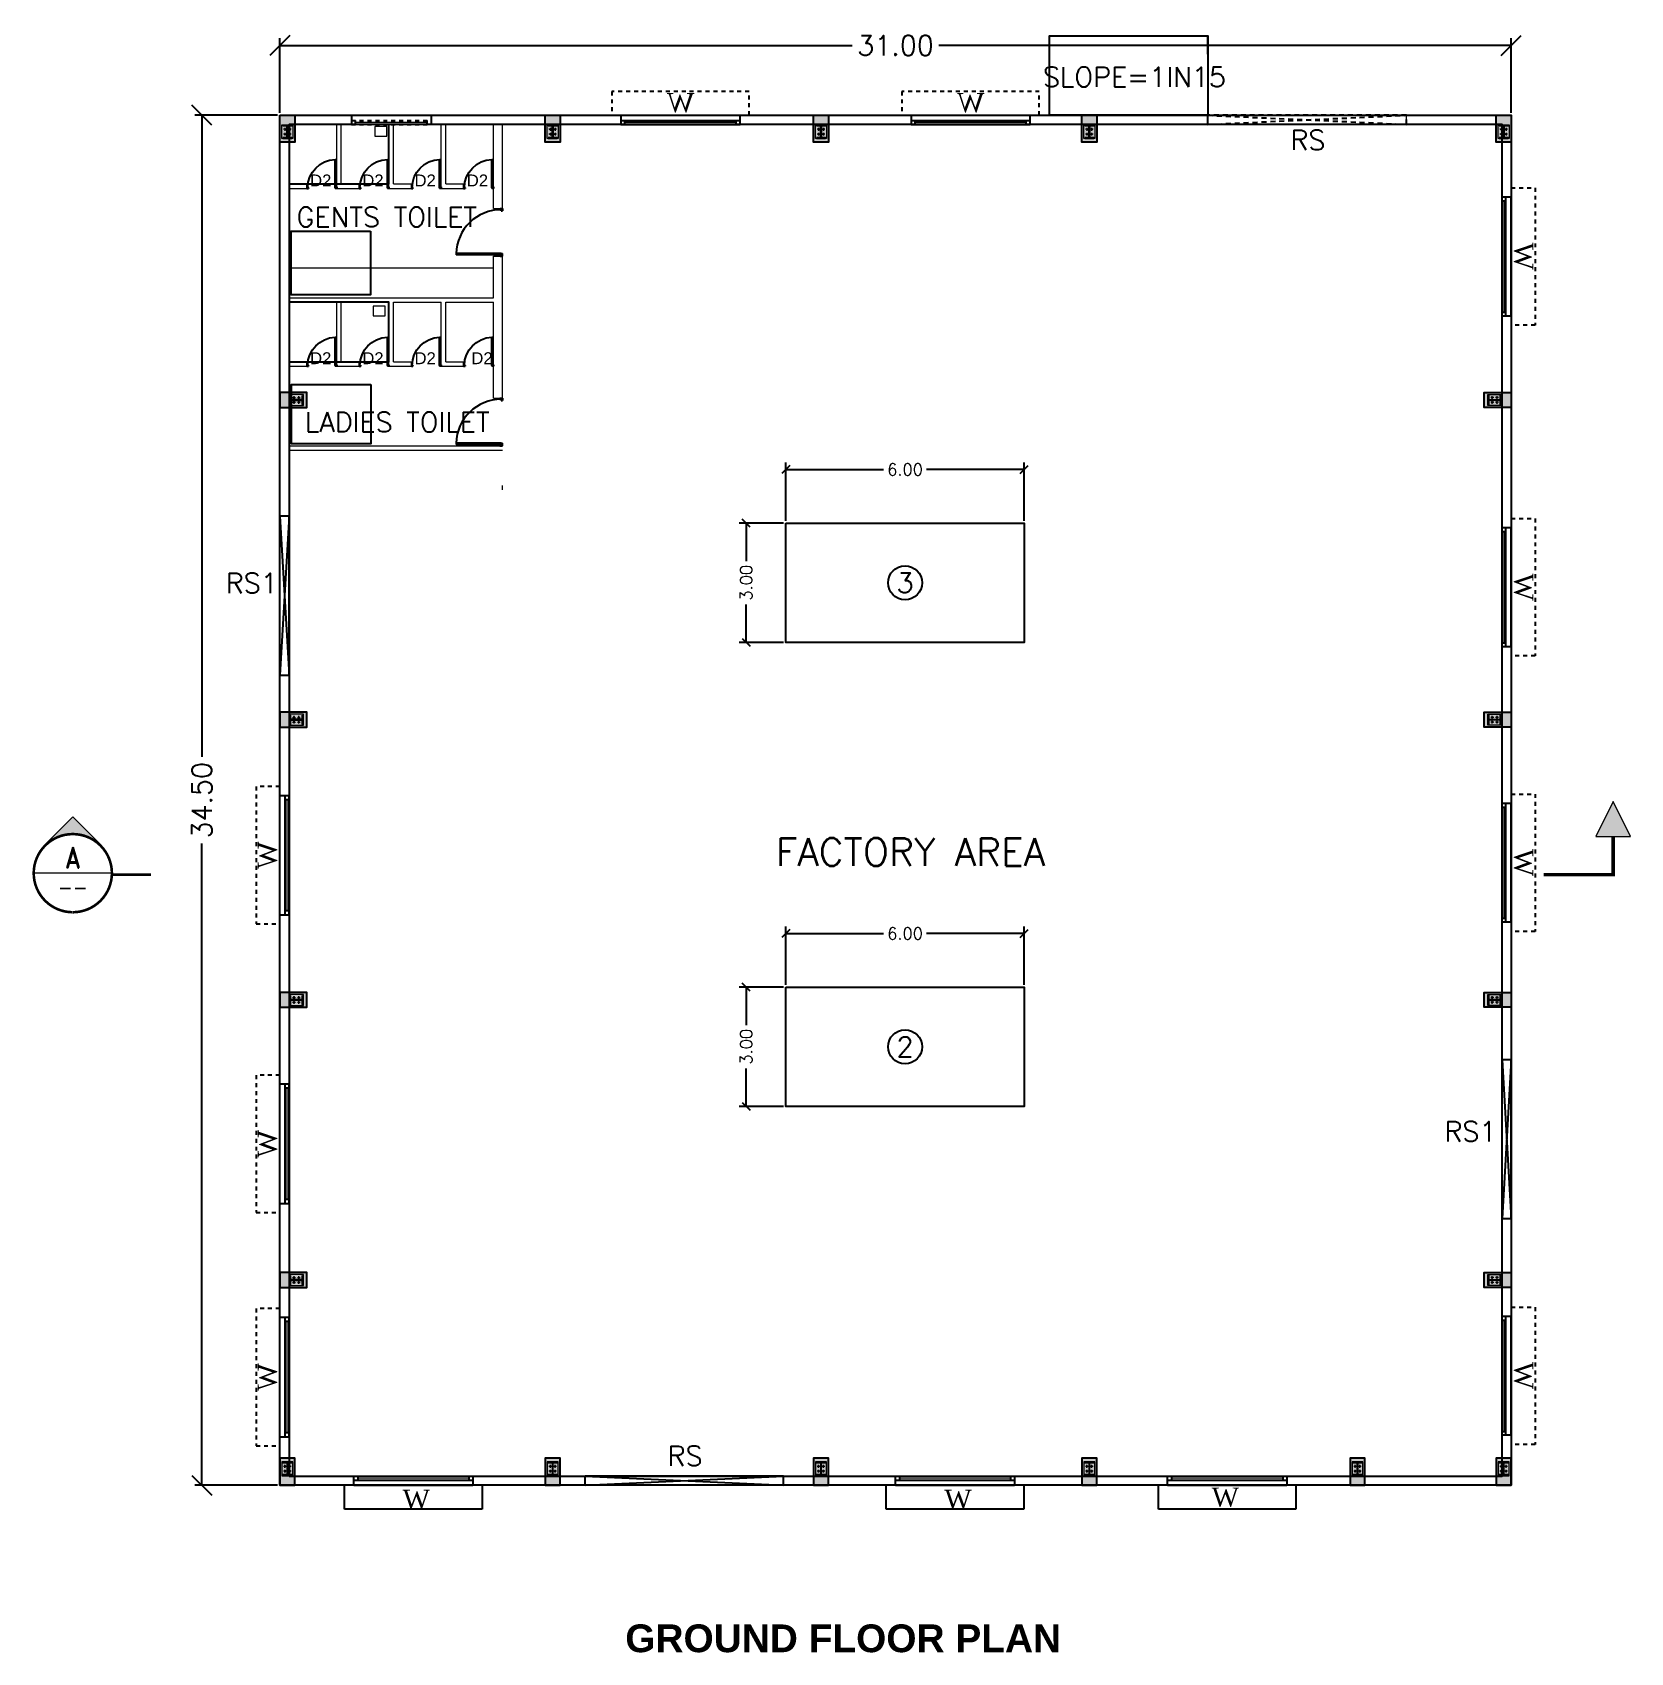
# Model space of a CAD drawing. Header units: metres. Extents: x 6804 to 7881, y 412 to 705.
# Drawn here: x 7791.52 to 7831.76, y 464.14 to 504.94 of the extents above; entities that cross this region are included whole.
import ezdxf
from ezdxf.enums import TextEntityAlignment as Align

# ---------------------------------------------------------------- set-up
doc = ezdxf.new("R2010")
doc.units = ezdxf.units.M
doc.header["$LTSCALE"] = 5
doc.header["$PDSIZE"] = -1
doc.linetypes.add('CONTINOUS', pattern=[0])
doc.linetypes.add('HIDDEN', pattern=[0.375, 0.25, -0.125])
doc.layers.get('0').update_dxf_attribs({"color": 8, "linetype": 'CONTINUOUS'})
doc.layers.get('DEFPOINTS').update_dxf_attribs({"color": 8, "linetype": 'CONTINUOUS'})
for name, color, linetype in [('BLK_3_COVERED_AREA', 140, 'CONTINUOUS'), ('BLK_3_FLR_0_BLT_UP_AREA', 45, 'CONTINUOUS'), ('BLK_3_FLR_0_CARPET_AREA', 14, 'CONTINUOUS'), ('BLK_3_FLR_0_REGULAR_ROOM_1', 4, 'CONTINUOUS'), ('BLK_3_FLR_0_URINAL', 235, 'CONTINUOUS'), ('BLK_3_FLR_0_WATER_CLOSET', 213, 'CONTINUOUS'), ('col', 8, 'CONTINUOUS'), ('DIM', 8, 'CONTINUOUS'), ('DOOR', 8, 'CONTINUOUS'), ('G Line', 8, 'CONTINUOUS'), ('HATCH', 8, 'CONTINUOUS'), ('S.NO', 6, 'CONTINUOUS'), ('Steel', 1, 'CONTINUOUS'), ('TEXT NOTES', 200, 'CONTINUOUS'), ('thin', 1, 'CONTINUOUS'), ('WALL', 3, 'CONTINUOUS'), ('WINDOW', 5, 'CONTINUOUS')]:
    doc.layers.add(name, color=color, linetype=linetype)
for name, color, linetype, lineweight in [('BLK_3_FLR_0_WASH', 243, 'CONTINUOUS', 5), ('C_ARCH_TEXT', 7, 'CONTINUOUS', 5), ('others', 8, 'CONTINUOUS', 15)]:
    doc.layers.add(name, color=color, linetype=linetype, lineweight=lineweight)
doc.styles.add('NOTES8-6', font='arial.ttf', dxfattribs={"height": 6})
doc.styles.add('ROMAND', font='ROMAND', dxfattribs={"height": 2.5})
doc.styles.add('ROMANS', font='romans')
doc.styles.add('ROMANTIC', font='romantic.ttf')
doc.styles.get("Standard").update_dxf_attribs({"font": 'arial.ttf'})
doc.styles.add('TITLE', font='arialbd.ttf')
doc.dimstyles.new('FSO 100', dxfattribs={"dimtxt": 0.5, "dimasz": 0.5, "dimexe": 0.18, "dimexo": 0.0625, "dimgap": 0.09, "dimtad": 0, "dimzin": 0, "dimdsep": 46, "dimtxsty": 'ROMANS', "dimblk": 'OBLIQUE', "dimcen": 0.01, "dimclrd": 256, "dimclre": 256, "dimclrt": 7, "dimaunit": 1, "dimadec": 3, "dimazin": 0, "dimtfac": 1, "dimtofl": 0, "dimtmove": 1, "dimatfit": 3, "dimfxl": 0, "dimtolj": 1, "dimtzin": 0, "dimarcsym": 0})

# ---------------------------------------------------------------- blocks, each defined once
blk = doc.blocks.new('MFC1')
at = {"color": 252}
for p, q in [((-24, 60), (-96, 60)), ((-60, 96), (-60, 24)), ((96, 60), (24, 60)), ((60, 96), (60, 24)), ((-24, -60), (-96, -60)), ((-60, -24), (-60, -96)), ((96, -60), (24, -60)), ((60, -24), (60, -96))]:
    blk.add_line(p, q, dxfattribs=at)
at = {"color": 1}
for p, q in [((-3, 0), (3, 0)), ((0, -6.226676327448537), (0, 6.226676327448537))]:
    blk.add_line(p, q, dxfattribs=at)
blk.add_lwpolyline([(-137.5, 175), (137.5, 175), (137.5, -175.0000000000001), (-137.5, -175.0000000000001)], close=True)
for centre in [(-60, 60), (60, 60), (-60, -60), (60, -60)]:
    blk.add_circle(centre, 18)
at = {"layer": 'Steel'}
for points in [[(-112.5, 150), (-112.5, 162), (112.5, 162), (112.5, 150), (-112.5, 150)], [(-112.5, 150), (-112.5, 162), (112.5, 162), (112.5, 150), (-112.5, 150)], [(-112.5, 150), (-112.5, 162), (112.5, 162), (112.5, 150), (-112.5, 150)], [(-112.5, 150), (-112.5, 162), (112.5, 162), (112.5, 150), (-112.5, 150)], [(-112.5, 150), (-112.5, 162), (112.5, 162), (112.5, 150), (-112.5, 150)], [(-112.5, 150), (-112.5, 162), (112.5, 162), (112.5, 150), (-112.5, 150)], [(-112.5, 150), (-112.5, 162), (112.5, 162), (112.5, 150), (-112.5, 150)], [(-112.5, 150), (-112.5, 162), (112.5, 162), (112.5, 150), (-112.5, 150)], [(-112.5, 150), (-112.5, 162), (112.5, 162), (112.5, 150), (-112.5, 150)], [(-112.5, 150), (-112.5, 162), (112.5, 162), (112.5, 150), (-112.5, 150)], [(-112.5, 150), (-112.5, 162), (112.5, 162), (112.5, 150), (-112.5, 150)], [(-112.5, 150), (-112.5, 162), (112.5, 162), (112.5, 150), (-112.5, 150)], [(-112.5, 150), (-112.5, 162), (112.5, 162), (112.5, 150), (-112.5, 150)], [(-112.5, 150), (-112.5, 162), (112.5, 162), (112.5, 150), (-112.5, 150)], [(-112.5, 150), (-112.5, 162), (112.5, 162), (112.5, 150), (-112.5, 150)], [(-112.5, 150), (-112.5, 162), (112.5, 162), (112.5, 150), (-112.5, 150)], [(-112.5, 150), (-112.5, 162), (112.5, 162), (112.5, 150), (-112.5, 150)], [(-112.5, 150), (-112.5, 162), (112.5, 162), (112.5, 150), (-112.5, 150)], [(-112.5, 150), (-112.5, 162), (112.5, 162), (112.5, 150), (-112.5, 150)], [(-112.5, 150), (-112.5, 162), (112.5, 162), (112.5, 150), (-112.5, 150)], [(-112.5, 150), (-112.5, 162), (112.5, 162), (112.5, 150), (-112.5, 150)], [(-112.5, 150), (-112.5, 162), (112.5, 162), (112.5, 150), (-112.5, 150)], [(-3, 150), (3, 150), (3, -150), (-3, -150), (-3, 150)], [(-3, 150), (3, 150), (3, -150), (-3, -150), (-3, 150)], [(-3, 150), (3, 150), (3, -150), (-3, -150), (-3, 150)], [(-3, 150), (3, 150), (3, -150), (-3, -150), (-3, 150)], [(-3, 150), (3, 150), (3, -150), (-3, -150), (-3, 150)], [(-3, 150), (3, 150), (3, -150), (-3, -150), (-3, 150)], [(-3, 150), (3, 150), (3, -150), (-3, -150), (-3, 150)], [(-3, 150), (3, 150), (3, -150), (-3, -150), (-3, 150)], [(-3, 150), (3, 150), (3, -150), (-3, -150), (-3, 150)], [(-3, 150), (3, 150), (3, -150), (-3, -150), (-3, 150)], [(-3, 150), (3, 150), (3, -150), (-3, -150), (-3, 150)], [(-3, 150), (3, 150), (3, -150), (-3, -150), (-3, 150)], [(-3, 150), (3, 150), (3, -150), (-3, -150), (-3, 150)], [(-3, 150), (3, 150), (3, -150), (-3, -150), (-3, 150)], [(-3, 150), (3, 150), (3, -150), (-3, -150), (-3, 150)], [(-3, 150), (3, 150), (3, -150), (-3, -150), (-3, 150)], [(-3, 150), (3, 150), (3, -150), (-3, -150), (-3, 150)], [(-3, 150), (3, 150), (3, -150), (-3, -150), (-3, 150)], [(-3, 150), (3, 150), (3, -150), (-3, -150), (-3, 150)], [(-3, 150), (3, 150), (3, -150), (-3, -150), (-3, 150)], [(-3, 150), (3, 150), (3, -150), (-3, -150), (-3, 150)], [(-3, 150), (3, 150), (3, -150), (-3, -150), (-3, 150)], [(-112.5, -150), (-112.5, -162), (112.5, -162), (112.5, -150), (-112.5, -150)], [(-112.5, -150), (-112.5, -162), (112.5, -162), (112.5, -150), (-112.5, -150)], [(-112.5, -150), (-112.5, -162), (112.5, -162), (112.5, -150), (-112.5, -150)], [(-112.5, -150), (-112.5, -162), (112.5, -162), (112.5, -150), (-112.5, -150)], [(-112.5, -150), (-112.5, -162), (112.5, -162), (112.5, -150), (-112.5, -150)], [(-112.5, -150), (-112.5, -162), (112.5, -162), (112.5, -150), (-112.5, -150)], [(-112.5, -150), (-112.5, -162), (112.5, -162), (112.5, -150), (-112.5, -150)], [(-112.5, -150), (-112.5, -162), (112.5, -162), (112.5, -150), (-112.5, -150)], [(-112.5, -150), (-112.5, -162), (112.5, -162), (112.5, -150), (-112.5, -150)], [(-112.5, -150), (-112.5, -162), (112.5, -162), (112.5, -150), (-112.5, -150)], [(-112.5, -150), (-112.5, -162), (112.5, -162), (112.5, -150), (-112.5, -150)], [(-112.5, -150), (-112.5, -162), (112.5, -162), (112.5, -150), (-112.5, -150)], [(-112.5, -150), (-112.5, -162), (112.5, -162), (112.5, -150), (-112.5, -150)], [(-112.5, -150), (-112.5, -162), (112.5, -162), (112.5, -150), (-112.5, -150)], [(-112.5, -150), (-112.5, -162), (112.5, -162), (112.5, -150), (-112.5, -150)], [(-112.5, -150), (-112.5, -162), (112.5, -162), (112.5, -150), (-112.5, -150)], [(-112.5, -150), (-112.5, -162), (112.5, -162), (112.5, -150), (-112.5, -150)], [(-112.5, -150), (-112.5, -162), (112.5, -162), (112.5, -150), (-112.5, -150)], [(-112.5, -150), (-112.5, -162), (112.5, -162), (112.5, -150), (-112.5, -150)], [(-112.5, -150), (-112.5, -162), (112.5, -162), (112.5, -150), (-112.5, -150)], [(-112.5, -150), (-112.5, -162), (112.5, -162), (112.5, -150), (-112.5, -150)], [(-112.5, -150), (-112.5, -162), (112.5, -162), (112.5, -150), (-112.5, -150)]]:
    blk.add_lwpolyline(points, dxfattribs=at)
blk = doc.blocks.new('wsdefsegr')
at = {"layer": 'HATCH'}
h = blk.add_hatch(color=256, dxfattribs=at)
h.dxf.hatch_style = 1
h.paths.add_polyline_path([(9067.866123922153, -5301.221326815987), (9442.866123922153, -5301.221326815987), (9442.866123922153, -4621.221326815986), (9067.866123922153, -4621.221326815986)])
at = {"layer": 'col', "color": 5}
blk.add_lwpolyline([(9067.866123922153, -4621.221326815986), (9442.866123922153, -4621.221326815986), (9442.866123922153, -5301.221326815987), (9067.866123922153, -5301.221326815987)], close=True, dxfattribs=at)
blk.add_blockref('MFC1', (9255.366123922153, -5036.221326815986))
blk = doc.blocks.new('*U6')
at = {"layer": 'DOOR', "color": 11}
for p, q in [((1.25, 2.5), (1.25, 46.73282642932372)), ((2.499999999998181, 46.73282642932394), (1.25, 46.73282642932394)), ((2.5, 1.249999999999771), (2.5, 46.73282642932394)), ((0, 2.5), (0, 0)), ((0, 2.5), (1.25, 2.5)), ((0, 0), (2.5, 0)), ((1.25, 2.5), (1.25, 1.25)), ((1.25, 1.25), (2.5, 1.249999999999771)), ((2.5, 1.249999999999771), (2.5, 0)), ((45.49999999999999, 1.249999999999771), (45.49999999999999, 0)), ((46.74999999999999, 1.25), (45.49999999999999, 1.249999999999771)), ((48, 0), (45.49999999999999, 0)), ((48, 2.5), (46.74999999999999, 2.5)), ((46.74999999999999, 2.5), (46.74999999999999, 1.25)), ((48, 2.5), (48, 0))]:
    blk.add_line(p, q, dxfattribs=at)
blk.add_arc((1.25, 1.25), 45.49999999999999, 0, 88.42574205508139, dxfattribs=at)
blk = doc.blocks.new('*U18')
at = {"layer": 'DOOR', "color": 11}
for p, q in [((1.99999999999958, 3.999999999999166), (1.99999999999958, 74.77252228690236)), ((3.999999999996255, 74.77252228690273), (1.99999999999958, 74.77252228690273)), ((3.999999999999166, 1.999999999999215), (3.999999999999166, 74.77252228690273)), ((0, 3.999999999999166), (0, 0)), ((0, 3.999999999999166), (1.99999999999958, 3.999999999999166)), ((0, 0), (3.999999999999166, 0)), ((1.99999999999958, 3.999999999999166), (1.99999999999958, 1.99999999999958)), ((1.99999999999958, 1.99999999999958), (3.999999999999166, 1.99999999999958)), ((3.999999999999166, 1.999999999999215), (3.999999999999166, 0)), ((72.79999999998479, 1.999999999999215), (72.79999999998479, 0)), ((74.7999999999844, 1.99999999999958), (72.79999999998479, 1.99999999999958)), ((76.79999999998398, 0), (72.79999999998479, 0)), ((76.79999999998398, 3.999999999999166), (74.7999999999844, 3.999999999999166)), ((74.7999999999844, 3.999999999999166), (74.7999999999844, 1.99999999999958)), ((76.79999999998398, 3.999999999999166), (76.79999999998398, 0))]:
    blk.add_line(p, q, dxfattribs=at)
blk.add_arc((1.99999999999958, 1.99999999999958), 72.79999999998479, 0, 88.42574205508139, dxfattribs=at)
blk = doc.blocks.new('_Oblique')
at = {"color": 0, "linetype": 'ByBlock', "lineweight": -2}
blk.add_line((-0.5, -0.5), (0.5, 0.5), dxfattribs=at)
blk = doc.blocks.new('*D146')
at = {"layer": 'DEFPOINTS', "color": 0}
for p in [(7828.748895906016, 504.6149457923218), (7797.748895906015, 502.8572087823), (7828.748895906016, 502.8572087823)]:
    blk.add_point(p, dxfattribs=at)
at = {"layer": 'DIM', "lineweight": -2}
for p, q in [((7797.748895906015, 502.9197087823002), (7797.748895906015, 504.7949457923216)), ((7828.748895906016, 502.9197087823002), (7828.748895906016, 504.7949457923216)), ((7797.748895906015, 504.6149457923218), (7812.158895906015, 504.6149457923218)), ((7828.748895906016, 504.6149457923218), (7814.338895906015, 504.6149457923218))]:
    blk.add_line(p, q, dxfattribs=at)
at = {"layer": 'DIM', "lineweight": -2, "xscale": 0.5, "yscale": 0.5, "zscale": 0.5, "rotation": 180}
blk.add_blockref('_Oblique', (7797.748895906015, 504.6149457923218), dxfattribs=at)
at = {"layer": 'DIM', "lineweight": -2, "xscale": 0.5, "yscale": 0.5, "zscale": 0.5}
blk.add_blockref('_Oblique', (7828.748895906016, 504.6149457923218), dxfattribs=at)
at = {"layer": 'DIM', "color": 7, "insert": (7813.248895906015, 504.6149457923218), "char_height": 0.5, "attachment_point": 5, "style": 'ROMANS'}
blk.add_mtext('\\A1;31.00', dxfattribs=at)
blk = doc.blocks.new('*D147')
at = {"layer": 'DEFPOINTS', "color": 0}
for p in [(7797.748895906015, 502.8572087823), (7795.783875589305, 468.3572087825194), (7797.748895906015, 468.3572087825194)]:
    blk.add_point(p, dxfattribs=at)
at = {"layer": 'DIM', "lineweight": -2}
for p, q in [((7797.686395906016, 502.8572087823), (7795.603875589304, 502.8572087823)), ((7795.783875589305, 502.8572087823), (7795.783875589305, 486.6972087824096)), ((7795.783875589305, 468.3572087825194), (7795.783875589305, 484.5172087824098)), ((7797.686395906016, 468.3572087825194), (7795.603875589304, 468.3572087825194))]:
    blk.add_line(p, q, dxfattribs=at)
at = {"layer": 'DIM', "lineweight": -2, "xscale": 0.5, "yscale": 0.5, "zscale": 0.5}
for p, rotation in [((7795.783875589305, 502.8572087823), 90), ((7795.783875589305, 468.3572087825194), 270)]:
    blk.add_blockref('_Oblique', p, dxfattribs=dict(at, rotation=rotation))
at = {"layer": 'DIM', "color": 7, "insert": (7795.783875589305, 485.6072087824109), "char_height": 0.5, "attachment_point": 5, "rotation": 90, "style": 'ROMANS'}
blk.add_mtext('\\A1;34.50', dxfattribs=at)
blk = doc.blocks.new('WINDOW')
at = {"layer": 'WINDOW'}
for p, q in [((3000, 29.99999999988356), (0, 29.99999999988356)), ((0, -200.0000000001164), (0, 29.99999999988356)), ((3000, 29.99999999988356), (3000, -200.0000000001164)), ((3000, -100.5826557844993), (0, -100.5826557844411)), ((3000, -200.0000000001164), (0, -200.0000000001164)), ((100, -200.0000000002328), (100, -100.5826557844411)), ((2900, -200.0000000002328), (2900, -100.5826557844993))]:
    blk.add_line(p, q, dxfattribs=at)
at = {"layer": 'WINDOW', "color": 253, "linetype": 'HIDDEN', "ltscale": 12}
blk.add_lwpolyline([(-230, 30), (-230, 630), (3230, 630), (3230, 30)], dxfattribs=at)
at = {"layer": 'WINDOW', "const_width": 30}
blk.add_lwpolyline([(100, -150.291327892337), (2900, -150.291327892337)], dxfattribs=at)
at = {"linetype": 'CONTINOUS', "ltscale": 2, "style": 'ROMANTIC'}
blk.add_text('W', height=480, dxfattribs=at).set_placement((1153.66874617173, 106.3641110433382))
at = {"linetype": 'CONTINOUS', "ltscale": 2}
blk.add_text('ASDFASDF', height=0.55, dxfattribs=at).set_placement((283.7831366854871, -754.1225643669127))
blk = doc.blocks.new('viewA')
blk.add_hatch(color=256).paths.add_polyline_path([(5.5, 2.5), (5.5, -2.5), (10.5, 0)])
blk.add_lwpolyline([(5.5, 2.5), (10.5, 0), (5.5, -2.5)], close=True)
at = {"const_width": 0.5}
blk.add_lwpolyline([(5.5, 0), (0, 0), (0, -10)], dxfattribs=at)
blk = doc.blocks.new('A$C294D00C3')
at = {"layer": 'C_ARCH_TEXT'}
blk.add_hatch(color=256, dxfattribs=at).paths.add_polyline_path([(1.05867287061e-05, 10.76258912381149), (-5.303290272165096, 5.45928826490666, -0.4142135623730641), (5.303311445633994, 5.45928826491712)])
blk.add_line((-7.5, -7.7307e-12), (7.5, 7.7307e-12), dxfattribs=at)
blk.add_lwpolyline([(5.303311445633251, 5.459288264918257), (1.05867287061e-05, 10.76258912381149), (-5.303290272164358, 5.459288264907796)], dxfattribs=at)
at = {"layer": 'C_ARCH_TEXT', "const_width": 0.5}
blk.add_lwpolyline([(0.0126121963364767, -7.512591022907713, 761.5254825002017), (-0.0267823289053126, -7.512553752111727)], format="xyb", dxfattribs=at)
blk.add_lwpolyline([(-14.99998941326038, -0.2869469514406546), (-7.499989413262424, -0.2869469514324692)], dxfattribs=at)
at = {"layer": 'C_ARCH_TEXT', "width": 0.85}
for tag, height, style, p in [('B', 4, 'ROMAND', (-5.684e-13, 1)), ('-', 3, 'ROMANS', (4.6612e-12, -4.25))]:
    blk.add_attdef(tag, text='', height=height, dxfattribs=dict(at, style=style)).set_placement(p, align=Align.CENTER)
blk = doc.blocks.new('HFNKL536216')
at = {"layer": 'WALL'}
for p, q in [((8352.626892635024, -6103.558354522332), (8352.856892635022, -6103.558354273863)), ((8352.626892635024, -6105.558354522329), (8352.856892635022, -6105.558354273863))]:
    blk.add_line(p, q, dxfattribs=at)
at = {"layer": 'WINDOW', "linetype": 'HIDDEN', "ltscale": 0.01}
for p, q in [((8352.626892635024, -6103.558354522332), (8352.626892635024, -6105.558354522329)), ((8352.757475290808, -6103.558354273863), (8352.757475290808, -6105.558354273863)), ((8352.856892635022, -6103.558354273863), (8352.856892635022, -6105.558354273863)), ((8352.856892635022, -6103.658354273864), (8352.757475290808, -6103.658354273864)), ((8352.856892635025, -6105.123320878445), (8352.85689263502, -6103.923320878444)), ((8352.856892635022, -6105.458354273864), (8352.757475290808, -6105.458354273864))]:
    blk.add_line(p, q, dxfattribs=at)
at = {"layer": 'WINDOW', "linetype": 'HIDDEN', "ltscale": 0.01, "const_width": 0.03}
blk.add_lwpolyline([(8352.807183962916, -6105.458354273864), (8352.807183962916, -6103.658354273864)], dxfattribs=at)
blk = doc.blocks.new('*D189')
at = {"layer": 'DEFPOINTS', "color": 0, "ltscale": 2}
for p in [(7810.488526959208, 480.8989619007113), (7809.488526959215, 477.8989619007113), (7810.488526959208, 477.8989619007113)]:
    blk.add_point(p, dxfattribs=at)
at = {"layer": 'DIM', "lineweight": -2, "ltscale": 2}
for p, q in [((7810.426026959207, 480.8989619007113), (7809.308526959215, 480.8989619007113)), ((7809.488526959215, 480.8989619007113), (7809.488526959215, 479.9461047578541)), ((7809.488526959215, 477.8989619007113), (7809.488526959215, 478.8518190435684)), ((7810.426026959207, 477.8989619007113), (7809.308526959215, 477.8989619007113))]:
    blk.add_line(p, q, dxfattribs=at)
at = {"layer": 'DIM', "lineweight": -2, "ltscale": 2, "xscale": 0.2, "yscale": 0.2, "zscale": 0.2}
for p, rotation in [((7809.488526959215, 480.8989619007113), 90), ((7809.488526959215, 477.8989619007113), 270)]:
    blk.add_blockref('_Oblique', p, dxfattribs=dict(at, rotation=rotation))
at = {"layer": 'DIM', "color": 7, "ltscale": 2, "insert": (7809.488526959215, 479.3989619007127), "char_height": 0.3, "attachment_point": 5, "rotation": 90, "style": 'ROMANS'}
blk.add_mtext('\\A1;3.00', dxfattribs=at)
blk = doc.blocks.new('*D190')
at = {"layer": 'DEFPOINTS', "color": 0, "ltscale": 2}
for p in [(7810.488526959209, 482.2504761739389), (7810.488526959208, 480.8989619007113), (7816.488526959208, 480.8989619007085)]:
    blk.add_point(p, dxfattribs=at)
at = {"layer": 'DIM', "lineweight": -2, "ltscale": 2}
for p, q in [((7810.488526959428, 480.9614618971592), (7810.488526959428, 482.4304761703871)), ((7810.488526959428, 482.2504761703869), (7812.948526959428, 482.2504761703848)), ((7816.488526959428, 482.2504761703815), (7814.028526959429, 482.2504761703839)), ((7816.488526959426, 480.9614618971536), (7816.488526959428, 482.4304761703817))]:
    blk.add_line(p, q, dxfattribs=at)
at = {"layer": 'DIM', "lineweight": -2, "ltscale": 2, "xscale": 0.2, "yscale": 0.2, "zscale": 0.2}
for p, rotation in [((7810.488526959428, 482.2504761703869), 179.9999999999479), ((7816.488526959428, 482.2504761703815), 359.9999999999479)]:
    blk.add_blockref('_Oblique', p, dxfattribs=dict(at, rotation=rotation))
at = {"layer": 'DIM', "color": 7, "ltscale": 2, "insert": (7813.488526959428, 482.2504761703844), "char_height": 0.3, "attachment_point": 5, "style": 'ROMANS'}
blk.add_mtext('\\A1;6.00', dxfattribs=at)
blk = doc.blocks.new('*D191')
at = {"layer": 'DEFPOINTS', "color": 0, "ltscale": 2}
for p in [(7810.488526959166, 492.5833815228037), (7809.488526959173, 489.5833815228039), (7810.488526959165, 489.5833815228039)]:
    blk.add_point(p, dxfattribs=at)
at = {"layer": 'DIM', "lineweight": -2, "ltscale": 2}
for p, q in [((7810.426026959166, 492.5833815228037), (7809.308526959172, 492.5833815228037)), ((7809.488526959173, 492.5833815228037), (7809.488526959173, 491.6305243799467)), ((7809.488526959173, 489.5833815228039), (7809.488526959173, 490.536238665661)), ((7810.426026959165, 489.5833815228039), (7809.308526959172, 489.5833815228039))]:
    blk.add_line(p, q, dxfattribs=at)
at = {"layer": 'DIM', "lineweight": -2, "ltscale": 2, "xscale": 0.2, "yscale": 0.2, "zscale": 0.2}
for p, rotation in [((7809.488526959173, 492.5833815228037), 90), ((7809.488526959173, 489.5833815228039), 270)]:
    blk.add_blockref('_Oblique', p, dxfattribs=dict(at, rotation=rotation))
at = {"layer": 'DIM', "color": 7, "ltscale": 2, "insert": (7809.488526959173, 491.0833815228051), "char_height": 0.3, "attachment_point": 5, "rotation": 90, "style": 'ROMANS'}
blk.add_mtext('\\A1;3.00', dxfattribs=at)
blk = doc.blocks.new('*D192')
at = {"layer": 'DEFPOINTS', "color": 0, "ltscale": 2}
for p in [(7810.488526959168, 493.9348957960314), (7810.488526959166, 492.5833815228037), (7816.488526959166, 492.5833815228012)]:
    blk.add_point(p, dxfattribs=at)
at = {"layer": 'DIM', "lineweight": -2, "ltscale": 2}
for p, q in [((7810.488526959391, 492.6458815192519), (7810.488526959392, 494.1148957924797)), ((7816.488526959391, 492.6458815192465), (7816.488526959391, 494.1148957924743)), ((7810.488526959392, 493.9348957924797), (7812.948526959393, 493.9348957924773)), ((7816.488526959391, 493.9348957924742), (7814.028526959393, 493.9348957924765))]:
    blk.add_line(p, q, dxfattribs=at)
at = {"layer": 'DIM', "lineweight": -2, "ltscale": 2, "xscale": 0.2, "yscale": 0.2, "zscale": 0.2}
for p, rotation in [((7810.488526959392, 493.9348957924797), 179.9999999999479), ((7816.488526959391, 493.9348957924742), 359.9999999999479)]:
    blk.add_blockref('_Oblique', p, dxfattribs=dict(at, rotation=rotation))
at = {"layer": 'DIM', "color": 7, "ltscale": 2, "insert": (7813.488526959392, 493.9348957924771), "char_height": 0.3, "attachment_point": 5, "style": 'ROMANS'}
blk.add_mtext('\\A1;6.00', dxfattribs=at)

msp = doc.modelspace()

# ---------------------------------------------------------------- linework, layer by layer
at = {"layer": 'BLK_3_COVERED_AREA', "lineweight": 25}
msp.add_lwpolyline([(7797.748895906015, 502.8572087824096), (7828.748895906016, 502.8572087824096), (7828.748895906016, 468.3572087824096), (7797.748895906015, 468.3572087824096)], close=True, dxfattribs=at)
at = {"layer": 'BLK_3_FLR_0_BLT_UP_AREA', "color": 45, "lineweight": 25}
msp.add_lwpolyline([(7797.748895906015, 502.8572087824096), (7828.748895906016, 502.8572087824096), (7828.748895906016, 468.3572087824096), (7797.748895906015, 468.3572087824096)], close=True, dxfattribs=at)
at = {"layer": 'BLK_3_FLR_0_CARPET_AREA', "linetype": 'ByBlock', "lineweight": -2}
msp.add_lwpolyline([(7797.978895906014, 468.5872087825189), (7828.518895906014, 468.5872087825189), (7828.518895906014, 502.6272087823005), (7797.978895906014, 502.6272087823005)], close=True, dxfattribs=at)
at = {"layer": 'BLK_3_FLR_0_REGULAR_ROOM_1', "color": 4, "linetype": 'CONTINOUS', "ltscale": 2}
msp.add_lwpolyline([(7797.978895906014, 468.5872087825189), (7828.518895906014, 468.5872087825189), (7828.518895906014, 502.6272087823005), (7797.978895906014, 502.6272087823005)], close=True, dxfattribs=at)
at = {"layer": 'BLK_3_FLR_0_URINAL', "ltscale": 400}
msp.add_lwpolyline([(7800.032031892645, 499.9348424792363), (7800.032031892645, 498.3348424792596), (7798.032031891714, 498.3348424793769), (7798.032031891714, 499.9348424792363)], close=True, dxfattribs=at)
at = {"layer": 'BLK_3_FLR_0_WASH', "color": 60}
for points in [[(7800.13715920491, 502.3300959650846), (7800.437159204726, 502.3300959650846), (7800.437159204726, 502.5750878645525), (7800.13715920491, 502.5750878645525)], [(7800.099299570375, 497.8058193888868), (7800.399299570189, 497.8058193888868), (7800.399299570189, 498.0508112883557), (7800.099299570375, 498.0508112883557)]]:
    msp.add_lwpolyline(points, close=True, dxfattribs=at)
at = {"layer": 'BLK_3_FLR_0_WATER_CLOSET', "color": 1, "ltscale": 400}
msp.add_lwpolyline([(7797.978895906014, 501.1272087823007), (7800.493895906015, 501.1272087823007), (7800.493895906015, 502.6272087823007), (7797.978895906014, 502.6272087823007)], close=True, dxfattribs=at)
at = {"layer": 'BLK_3_FLR_0_WATER_CLOSET', "color": 2, "ltscale": 400}
msp.add_lwpolyline([(7797.978895906014, 496.6507087823008), (7800.493895906015, 496.6507087823008), (7800.493895906015, 498.1507087823008), (7797.978895906014, 498.1507087823008)], close=True, dxfattribs=at)
at = {"layer": 'BLK_3_FLR_0_WATER_CLOSET', "ltscale": 400}
msp.add_lwpolyline([(7800.039094256814, 496.0799643973722), (7800.039094256814, 494.5799643974887), (7798.039094255883, 494.5799643974887), (7798.039094255883, 496.0799643973722)], close=True, dxfattribs=at)
at = {"layer": 'DIM', "color": 0, "ltscale": 2}
msp.add_lwpolyline([(7817.126627899523, 502.8551493913091), (7817.126627899523, 504.8551493903769), (7821.113294566332, 504.8551493903769), (7821.113294566332, 502.8551493913091)], close=True, dxfattribs=at)
at = {"layer": 'DIM', "color": 0, "linetype": 'CONTINOUS'}
for centre in [(7813.488526959019, 491.08338152232), (7813.488526959061, 479.3989619002273)]:
    msp.add_circle(centre, 0.4271181971408853, dxfattribs=at)
at = {"layer": 'G Line', "linetype": 'ByBlock', "lineweight": -2}
for p, q in [((7821.113294566332, 504.6251493903959), (7821.113294566332, 504.8551493903769)), ((7821.113294566332, 504.3951493904142), (7821.113294566332, 504.6251493903959))]:
    msp.add_line(p, q, dxfattribs=at)
at = {"layer": 'others', "color": 3}
for p, q in [((7821.113294566332, 502.6251493913097), (7821.113294566332, 502.8551493913091)), ((7826.114860989455, 502.6272087822978), (7826.114860989455, 502.8572087822974)), ((7799.178895906014, 501.0122087823007), (7799.178895906014, 502.6272087823007)), ((7799.293895906015, 501.1272087823007), (7799.293895906015, 502.6272087823007)), ((7800.493895906015, 501.0122087823007), (7800.493895906015, 502.6272087823007)), ((7800.608895906014, 501.1272087823007), (7800.608895906014, 502.6272087823007)), ((7801.808895906017, 501.0122087823007), (7801.808895906017, 502.6272087823007)), ((7801.923895906016, 501.1272087823007), (7801.923895906016, 502.6272087823007)), ((7803.123895906016, 500.5098956566548), (7803.123895906016, 502.6272087823007)), ((7803.353895906017, 500.5098956566548), (7803.353895906017, 502.6272087823007)), ((7797.978895906014, 501.1272087823007), (7798.428895906013, 501.1272087823007)), ((7798.428895906013, 501.0122087823007), (7798.428895906013, 501.1272087823007)), ((7799.293895906015, 501.1272087823007), (7799.743895906015, 501.1272087823007)), ((7799.743895906015, 501.0122087823007), (7799.743895906015, 501.1272087823007)), ((7800.608895906014, 501.1272087823007), (7801.058895906016, 501.1272087823007)), ((7801.058895906016, 501.0122087823007), (7801.058895906016, 501.1272087823007)), ((7801.923895906016, 501.1272087823007), (7802.373895906017, 501.1272087823007)), ((7802.373895906017, 501.0122087823007), (7802.373895906017, 501.1272087823007)), ((7797.978895906014, 501.0122087823007), (7798.428895906013, 501.0122087823007)), ((7799.178895906014, 501.0122087823007), (7799.743895906015, 501.0122087823007)), ((7800.493895906015, 501.0122087823007), (7801.058895906016, 501.0122087823007)), ((7801.808895906017, 501.0122087823007), (7802.373895906017, 501.0122087823007)), ((7803.123895906016, 500.5098956566548), (7803.353895906017, 500.5098956566548)), ((7797.978895906014, 499.0122087823007), (7803.123895906016, 499.0122087823007)), ((7803.123895906016, 498.2622087823007), (7803.123895906016, 499.3098956566552)), ((7803.123895906016, 499.3098956566552), (7803.353895906017, 499.3098956566552)), ((7803.353895906017, 495.7357087823009), (7803.353895906017, 499.3098956566552)), ((7797.978895906014, 498.2622087823007), (7803.123895906016, 498.2622087823007)), ((7797.978895906014, 498.1507087823008), (7799.178895906014, 498.1507087823008)), ((7799.178895906014, 496.5357087823011), (7799.178895906014, 498.1507087823008)), ((7799.293895906015, 496.6507087823008), (7799.293895906015, 498.1507087823008)), ((7799.293895906015, 498.1507087823008), (7800.493895906015, 498.1507087823008)), ((7800.493895906015, 496.5357087823011), (7800.493895906015, 498.1507087823008)), ((7800.608895906014, 498.1507087823008), (7801.808895906017, 498.1507087823008)), ((7800.608895906014, 496.6507087823008), (7800.608895906014, 498.1507087823008)), ((7801.808895906017, 496.5357087823011), (7801.808895906017, 498.1507087823008)), ((7801.923895906016, 496.6507087823008), (7801.923895906016, 498.1507087823008)), ((7801.923895906016, 498.1507087823008), (7803.123895906016, 498.1507087823008)), ((7803.123895906016, 495.7357087823009), (7803.123895906016, 498.1507087823008)), ((7797.978895906014, 496.6507087823008), (7798.428895906013, 496.6507087823008)), ((7797.978895906014, 496.5357087823011), (7798.428895906013, 496.5357087823011)), ((7798.428895906013, 496.5357087823011), (7798.428895906013, 496.6507087823008)), ((7799.178895906014, 496.5357087823011), (7799.743895906015, 496.5357087823011)), ((7799.293895906015, 496.6507087823008), (7799.743895906015, 496.6507087823008)), ((7799.743895906015, 496.5357087823011), (7799.743895906015, 496.6507087823008)), ((7800.493895906015, 496.5357087823011), (7801.058895906016, 496.5357087823011)), ((7800.608895906014, 496.6507087823008), (7801.058895906016, 496.6507087823008)), ((7801.058895906016, 496.5357087823011), (7801.058895906016, 496.6507087823008)), ((7801.808895906017, 496.5357087823011), (7802.373895906017, 496.5357087823011)), ((7801.923895906016, 496.6507087823008), (7802.373895906017, 496.6507087823008)), ((7802.373895906017, 496.5357087823011), (7802.373895906017, 496.6507087823008)), ((7803.123895906016, 495.7357087823009), (7803.353895906017, 495.7357087823009)), ((7797.978895906014, 494.535708782301), (7803.352237053431, 494.535708782301)), ((7797.978895906014, 494.4207087823013), (7803.352237053431, 494.4207087823013)), ((7803.352237053431, 493.4207087823009), (7803.352237053431, 493.5357087823009)), ((7805.430300646965, 468.3572087825184), (7805.430300646965, 468.587208782518)), ((7810.431883383002, 468.3572087825184), (7810.431883383002, 468.587208782518))]:
    msp.add_line(p, q, dxfattribs=at)
for points in [[(7797.748895906015, 492.7579543401087), (7797.748895906015, 502.8572087823), (7825.413244694397, 502.8551493913091)], [(7826.114861262251, 502.8572087824096), (7828.748895906016, 502.8572087823), (7828.748895906016, 479.072485739767)], [(7797.978895906014, 501.1272087823007), (7797.978895906014, 502.6272087823007), (7799.178895906014, 502.6272087823007)], [(7799.293895906015, 502.6272087823007), (7800.493895906015, 502.6272087823007)], [(7800.608895906014, 502.6272087823007), (7801.808895906017, 502.6272087823007)], [(7801.923895906016, 502.6272087823007), (7803.123895906016, 502.6272087823007)], [(7803.353895906017, 502.6272087823007), (7825.413244694397, 502.6251493913097)], [(7825.413244694397, 502.6251493913097), (7828.518895906014, 502.6272087823007), (7828.518895906014, 479.072485739767)], [(7797.978895906014, 501.0317400323008), (7797.978895906014, 501.0512712823008)], [(7797.978895906014, 498.2622087823007), (7797.978895906014, 501.0122087823007)], [(7797.978895906014, 496.6507087823008), (7797.978895906014, 498.1507087823008)], [(7797.978895906014, 493.5357087823009), (7797.978895906014, 496.5357087823011)], [(7797.978895906014, 492.7192443415775), (7797.978895906014, 493.5357087823009)], [(7797.978895906014, 488.7966643386396), (7797.978895906014, 468.5872087825189), (7805.430300646965, 468.5872087825189)], [(7797.748895906015, 488.7579543401087), (7797.748895906015, 468.3572087825194), (7805.430300646965, 468.3572087825194)], [(7810.431883383002, 468.5872087825189), (7828.518895906014, 468.5872087825189), (7828.518895906014, 475.072485739767)], [(7810.431883383002, 468.3572087825194), (7828.748895906016, 468.3572087825194), (7828.748895906016, 475.072485739767)]]:
    msp.add_lwpolyline(points, dxfattribs=at)
at = {"layer": 'S.NO', "linetype": 'CONTINOUS', "ltscale": 2}
msp.add_lwpolyline([(7797.748895906015, 502.8572087823), (7828.748895906016, 502.8572087823), (7828.748895906016, 468.357208782519), (7797.748895906015, 468.357208782519)], close=True, dxfattribs=at)
at = {"layer": 'TEXT NOTES', "color": 4}
for points in [[(7810.488526959166, 492.5833815228037), (7816.488526959166, 492.583381522802), (7816.488526959162, 489.5833815228018), (7810.488526959165, 489.5833815228039)], [(7810.488526959208, 480.8989619007113), (7816.488526959208, 480.8989619007093), (7816.488526959208, 477.8989619007091), (7810.488526959208, 477.8989619007113)]]:
    msp.add_lwpolyline(points, close=True, dxfattribs=at)
at = {"layer": 'thin', "linetype": 'HIDDEN', "ltscale": 0.2}
for p, q in [((7821.113294566332, 502.6251493913123), (7821.113294566332, 502.8551493913119)), ((7797.98124814227, 492.7579543401087), (7797.751248142272, 492.7579543401087)), ((7828.749022317357, 479.072485739767), (7828.519022317357, 479.072485739767)), ((7805.430300646965, 468.357208782521), (7805.430300646965, 468.5872087825207))]:
    msp.add_line(p, q, dxfattribs=at)
at = {"layer": 'thin', "linetype": 'HIDDEN', "ltscale": 0.1}
msp.add_lwpolyline([(7826.114860989455, 502.6272087822978), (7826.114860989455, 502.8572087822974), (7821.113294566332, 502.8551493913119), (7826.114860989455, 502.6272087822978), (7821.113294566332, 502.6251493913123), (7826.114860989455, 502.8572087822974)], dxfattribs=at)
at = {"layer": 'thin', "linetype": 'CONTINOUS', "ltscale": 0.1}
for points in [[(7797.75112173093, 488.7579543401087), (7797.981121730932, 488.7579543401087), (7797.981121730932, 492.7579543401087), (7797.75112173093, 488.7579543401087), (7797.75112173093, 492.7579543401087), (7797.981121730932, 488.7579543401087)], [(7828.518895906014, 475.072485739767), (7828.748895906016, 475.072485739767), (7828.748895906016, 479.072485739767), (7828.518895906014, 475.072485739767), (7828.518895906014, 479.072485739767), (7828.748895906016, 475.072485739767)], [(7810.431883383002, 468.3572087825184), (7810.431883383002, 468.587208782518), (7805.430300646965, 468.5872087825207), (7810.431883383002, 468.3572087825184), (7805.430300646965, 468.357208782521), (7810.431883383002, 468.587208782518)]]:
    msp.add_lwpolyline(points, dxfattribs=at)
at = {"layer": 'WINDOW'}
for p, q in [((7799.607448556976, 468.5872087825145), (7802.607448556905, 468.5872087825145)), ((7799.607448556976, 468.3572087825199), (7799.607448556976, 468.5872087825145)), ((7799.607448556976, 468.4877914383011), (7802.607448556905, 468.4877914383011)), ((7799.707448556974, 468.5872087825147), (7799.707448556974, 468.4877914383011)), ((7802.507448556908, 468.5872087825147), (7802.507448556908, 468.4877914383011)), ((7802.607448556905, 468.5872087825145), (7802.607448556905, 468.3572087825199)), ((7813.246775461836, 468.5872087825145), (7816.246775461766, 468.5872087825145)), ((7813.246775461836, 468.3572087825199), (7813.246775461836, 468.5872087825145)), ((7813.246775461836, 468.4877914383011), (7816.246775461766, 468.4877914383011)), ((7813.346775461833, 468.5872087825147), (7813.346775461833, 468.4877914383011)), ((7816.146775461768, 468.5872087825147), (7816.146775461768, 468.4877914383011)), ((7816.246775461766, 468.5872087825145), (7816.246775461766, 468.3572087825199)), ((7820.099907851787, 468.5872087825145), (7823.099907851716, 468.5872087825145)), ((7820.099907851787, 468.3572087825199), (7820.099907851787, 468.5872087825145)), ((7820.099907851787, 468.4877914383011), (7823.099907851716, 468.4877914383011)), ((7820.199907851784, 468.5872087825147), (7820.199907851784, 468.4877914383011)), ((7822.999907851718, 468.5872087825147), (7822.999907851718, 468.4877914383011)), ((7823.099907851716, 468.5872087825145), (7823.099907851716, 468.3572087825199)), ((7799.607448556976, 468.3572087825199), (7802.607448556905, 468.3572087825199)), ((7813.246775461836, 468.3572087825199), (7816.246775461766, 468.3572087825199)), ((7820.099907851787, 468.3572087825199), (7823.099907851716, 468.3572087825199))]:
    msp.add_line(p, q, dxfattribs=at)
at = {"layer": 'WINDOW', "const_width": 0.0299999999992906}
for points in [[(7802.507448556908, 468.5375001104078), (7799.707448556974, 468.5375001104078)], [(7816.146775461768, 468.5375001104078), (7813.346775461833, 468.5375001104078)], [(7822.999907851718, 468.5375001104078), (7820.199907851784, 468.5375001104078)]]:
    msp.add_lwpolyline(points, dxfattribs=at)
at = {"layer": 'WINDOW', "color": 253, "linetype": 'HIDDEN', "ltscale": 12}
for points in [[(7802.837448556899, 468.3572087825198), (7802.837448556899, 467.757208782534), (7799.377448556981, 467.757208782534), (7799.377448556981, 468.3572087825198)], [(7816.476775461758, 468.3572087825198), (7816.476775461758, 467.757208782534), (7813.016775461844, 467.757208782534), (7813.016775461844, 468.3572087825198)], [(7823.329907851709, 468.3572087825198), (7823.329907851709, 467.757208782534), (7819.869907851792, 467.757208782534), (7819.869907851792, 468.3572087825198)]]:
    msp.add_lwpolyline(points, dxfattribs=at)

# ---------------------------------------------------------------- block references
at = {"layer": 'C_ARCH_TEXT', "xscale": -0.1749999999999545, "yscale": 0.1749999999999545, "zscale": 0.175, "rotation": 270}
msp.add_blockref('viewA', (7831.318006169759, 483.7352055198786), dxfattribs=at)
at = {"layer": 'C_ARCH_TEXT'}
ref = msp.add_blockref('A$C294D00C3', (7792.534648331609, 483.7728673072548), dxfattribs=dict(at, xscale=-0.131249999999909, yscale=0.1312500000000227, zscale=0.13125))
ref.add_attrib('B', 'A', dxfattribs={"height": 0.525, "style": 'ROMAND', "width": 0.85}).set_placement((7792.534648331609, 483.9041173072553), align=Align.CENTER)
ref.add_attrib('-', '--', dxfattribs={"height": 0.39375, "style": 'ROMANS', "width": 0.8499999999999998}).set_placement((7792.534648331609, 483.2150548072556), align=Align.CENTER)
at = {"layer": 'DIM', "xscale": -1, "rotation": 90}
msp.add_blockref('HFNKL536216', (1695.994681417399, 8855.484101417434), dxfattribs=at)
at = {"layer": 'others', "color": 3}
for name, p, xscale, yscale, zscale in [('WINDOW', (7809.335233701012, 502.8272087823003), -0.0009999999999764, 0.0009999999999764, 0.001), ('WINDOW', (7816.639015381428, 502.8272087823003), -0.0009999999999764, 0.0009999999999764, 0.001), ('wsdefsegr', (7788.681104222072, 507.4784021876943), 0.0009999999999764, 0.0009999999999764, 0.0009999999999764), ('wsdefsegr', (7795.362529782094, 507.4784301091165), 0.0009999999999764, 0.0009999999999764, 0.0009999999999764), ('wsdefsegr', (7802.116529782093, 507.4784301091165), 0.0009999999999764, 0.0009999999999764, 0.0009999999999764), ('wsdefsegr', (7808.870529782093, 507.4784301091165), 0.0009999999999764, 0.0009999999999764, 0.0009999999999764), ('wsdefsegr', (7819.306029782317, 507.4784301090068), 0.0009999999999764, 0.0009999999999764, 0.0009999999999764), ('*U6', (7799.178895906014, 501.0122087823007), -0.015625, 0.015625, 0.0156250000000024), ('*U6', (7800.493895906015, 501.0122087823007), -0.015625, 0.015625, 0.0156250000000024), ('*U6', (7801.808895906017, 501.0122087823007), -0.015625, 0.015625, 0.0156250000000024), ('*U6', (7803.123895906016, 501.0122087823007), -0.015625, 0.015625, 0.0156250000000024), ('*U6', (7799.178895906014, 496.5357087823011), -0.015625, 0.015625, 0.0156250000000024), ('*U6', (7800.493895906015, 496.5357087823011), -0.015625, 0.015625, 0.0156250000000024), ('*U6', (7801.808895906017, 496.5357087823011), -0.015625, 0.015625, 0.0156250000000024), ('*U6', (7803.123895906016, 496.5357087823011), -0.015625, 0.015625, 0.0156250000000024)]:
    msp.add_blockref(name, p, dxfattribs=dict(at, xscale=xscale, yscale=yscale, zscale=zscale))
for name, p, xscale, yscale, zscale, rotation in [('WINDOW', (7828.718895906016, 500.801181184617), 0.0009999999999764, 0.0009999999999764, 0.0009999999999764, 270), ('*U18', (7803.353895906017, 499.3098956566552), 0.015625, 0.015625, 0.015625, 90), ('wsdefsegr', (7793.127674579199, 504.943574906222), -0.0009999999999764, 0.0009999999999764, 0.001, 90), ('*U18', (7803.352237053431, 494.535708782301), 0.015625, 0.015625, 0.015625, 90), ('wsdefsegr', (7833.370117232829, 504.943574906222), 0.0009999999999764, 0.0009999999999764, 0.0009999999999764, 270), ('WINDOW', (7828.718895906016, 492.4714875885945), 0.0009999999999764, 0.0009999999999764, 0.0009999999999764, 270), ('wsdefsegr', (7793.127674579199, 496.8895749062219), -0.0009999999999764, 0.0009999999999764, 0.001, 90), ('wsdefsegr', (7833.370117232829, 496.8895749062219), 0.0009999999999764, 0.0009999999999764, 0.0009999999999764, 270), ('WINDOW', (7797.778895906014, 485.7215694713082), -0.0009999999999764, 0.0009999999999764, 0.001, 90), ('WINDOW', (7828.718895906016, 485.5340000810763), 0.0009999999999764, 0.0009999999999764, 0.0009999999999764, 270), ('wsdefsegr', (7793.127674579199, 489.8355749062218), -0.0009999999999764, 0.0009999999999764, 0.001, 90), ('wsdefsegr', (7833.370117232829, 489.8355749062218), 0.0009999999999764, 0.0009999999999764, 0.0009999999999764, 270), ('WINDOW', (7797.778895906014, 478.4537191789793), -0.0009999999999764, 0.0009999999999764, 0.001, 90), ('wsdefsegr', (7793.127674579199, 482.7815749062216), -0.0009999999999764, 0.0009999999999764, 0.001, 90), ('wsdefsegr', (7833.370117232829, 482.7815749062216), 0.0009999999999764, 0.0009999999999764, 0.0009999999999764, 270), ('WINDOW', (7797.778895906014, 472.579672330078), -0.0009999999999764, 0.0009999999999764, 0.001, 90), ('WINDOW', (7828.718895906016, 472.6147116108184), 0.0009999999999764, 0.0009999999999764, 0.0009999999999764, 270), ('wsdefsegr', (7788.681029782307, 463.7359874557029), -0.0009999999999764, 0.0009999999999764, 0.001, 180), ('wsdefsegr', (7795.362529782308, 463.7359874557029), -0.0009999999999764, 0.0009999999999764, 0.001, 180), ('wsdefsegr', (7802.116529782306, 463.7359874557029), -0.0009999999999764, 0.0009999999999764, 0.001, 180), ('wsdefsegr', (7808.870529782307, 463.7359874557029), -0.0009999999999764, 0.0009999999999764, 0.001, 180), ('wsdefsegr', (7815.624529782306, 463.7359874557029), -0.0009999999999764, 0.0009999999999764, 0.001, 180), ('wsdefsegr', (7819.306029782317, 463.7359874557029), -0.0009999999999764, 0.0009999999999764, 0.001, 180)]:
    msp.add_blockref(name, p, dxfattribs=dict(at, xscale=xscale, yscale=yscale, zscale=zscale, rotation=rotation))

# ---------------------------------------------------------------- texts
at = {"linetype": 'CONTINOUS', "ltscale": 2}
for p in [(7802.323665420225, 469.1413313468681), (7815.962992325087, 469.1413313468681), (7822.816124715036, 469.1413313468681)]:
    msp.add_text('ASDFASDF', height=0.000549999999987, rotation=180, dxfattribs=at).set_placement(p)
at = {"linetype": 'CONTINOUS', "ltscale": 2, "style": 'ROMANTIC'}
for p in [(7800.840031595604, 467.7636947416451), (7814.479358500463, 467.7636947416451), (7821.209691781408, 467.8186562008707)]:
    msp.add_text('W', height=0.4799999999886495, dxfattribs=at).set_placement(p)
at = {"layer": 'DIM', "color": 0, "linetype": 'CONTINOUS', "style": 'ROMANS'}
for s, p in [('3', (7813.488526959019, 491.08338152232)), ('2', (7813.488526959061, 479.3989619002273))]:
    msp.add_text(s, height=0.5000000000000001, rotation=359.9999999988443, dxfattribs=at).set_placement(p, align=Align.MIDDLE)
at = {"layer": 'DIM', "color": 7, "linetype": 'CONTINOUS', "style": 'TITLE'}
msp.add_text('GROUND FLOOR PLAN', height=0.7, dxfattribs=at).set_placement((7806.444165097875, 464.1534571677813))
at = {"layer": 'DIM', "color": 0, "ltscale": 2, "attachment_point": 5, "style": 'ROMANS'}
for s, insert, char_height, width in [('SLOPE=1IN15', (7819.262708332987, 503.8207088410444), 0.5000000000000001, 28.62490269349311), ('{\\Fromans.shx|c0;RS}', (7823.631743114535, 502.2328544448831), 0.5000000000000001, 28.62490269349311), ('\\A1;\\C1;GENTS TOILET', (7800.439461168628, 500.2945643808869), 0.5000000000000001, 28.62490269349311), ('\\A1;\\C1;LADIES TOILET', (7800.703216303466, 495.1312787496274), 0.5000000000000001, 28.62490269349311), ('RS1', (7797.041676478199, 491.0730999333971), 0.5000000000000001, 28.62490269349311), ('{\\Fromans.shx|c0;FACTORY AREA}', (7813.624911491648, 484.3056165478879), 0.7, 6.40911452347623), ('RS1', (7827.724619138691, 477.2659594915729), 0.5000000000000001, 28.62490269349311), ('{\\Fromans.shx|c0;RS}', (7807.948749200569, 469.0959683839961), 0.5000000000000001, 28.62490269349311)]:
    msp.add_mtext(s, dxfattribs=dict(at, insert=insert, char_height=char_height, width=width))
at = {"layer": 'others', "color": 3, "style": 'NOTES8-6'}
for p in [(7798.776375416945, 501.2171801284362), (7800.091375416946, 501.2171801284362), (7801.406375416947, 501.2171801284362), (7802.721375416947, 501.2171801284362), (7798.776375416945, 496.7406801284367), (7800.091375416946, 496.7406801284367), (7801.406375416947, 496.7406801284367), (7802.83637541695, 496.7406801284367)]:
    msp.add_text('D2', height=0.3, dxfattribs=at).set_placement(p, align=Align.MIDDLE)

# ---------------------------------------------------------------- dimensions: what is measured, and where the dimension line sits
at = {"layer": 'DIM'}
dim = msp.add_linear_dim(base=(7828.748895906016, 504.6149457923218), p1=(7797.748895906015, 502.8572087823), p2=(7828.748895906016, 502.8572087823), dimstyle='FSO 100', override={"dimpost": '\\X', "dimblk": 'Oblique'}, dxfattribs=at)
dim.commit()
dim.dimension.update_dxf_attribs({"geometry": '*D146', "text_midpoint": (7813.248895906015, 504.6149457923218)})
dim = msp.add_linear_dim(base=(7795.783875589305, 468.3572087825194), p1=(7797.748895906015, 502.8572087823), p2=(7797.748895906015, 468.3572087825194), angle=90, dimstyle='FSO 100', override={"dimpost": '\\X', "dimblk": 'Oblique'}, dxfattribs=at)
dim.commit()
dim.dimension.update_dxf_attribs({"geometry": '*D147', "text_midpoint": (7795.783875589305, 485.6072087824109)})
at = {"layer": 'DIM', "color": 5, "ltscale": 2}
for p1, p2, distance, picture, middle in [((7816.488526959166, 492.5833815228012), (7810.488526959166, 492.5833815228037), -1.3515142732277354, '*D192', (7813.488526959166, 493.9348957960302)), ((7816.488526959208, 480.8989619007085), (7810.488526959208, 480.8989619007113), -1.3515142732276217, '*D190', (7813.488526959209, 482.2504761739376))]:
    dim = msp.add_aligned_dim(p1=p1, p2=p2, distance=distance, dimstyle='FSO 100', override={"dimtxt": 0.3, "dimasz": 0.2, "dimpost": '\\X'}, dxfattribs=at)
    dim.commit()
    dim.dimension.update_dxf_attribs({"geometry": picture, "text_midpoint": middle})
for base, p1, p2, picture, middle in [((7809.488526959173, 489.5833815228039), (7810.488526959166, 492.5833815228037), (7810.488526959165, 489.5833815228039), '*D191', (7809.488526959173, 491.0833815228051)), ((7809.488526959215, 477.8989619007113), (7810.488526959208, 480.8989619007113), (7810.488526959208, 477.8989619007113), '*D189', (7809.488526959215, 479.3989619007127))]:
    dim = msp.add_linear_dim(base=base, p1=p1, p2=p2, angle=89.99999999994789, dimstyle='FSO 100', override={"dimtxt": 0.3, "dimasz": 0.2, "dimpost": '\\X'}, dxfattribs=at)
    dim.commit()
    dim.dimension.update_dxf_attribs({"geometry": picture, "text_midpoint": middle})

doc.saveas('drawing.dxf')
